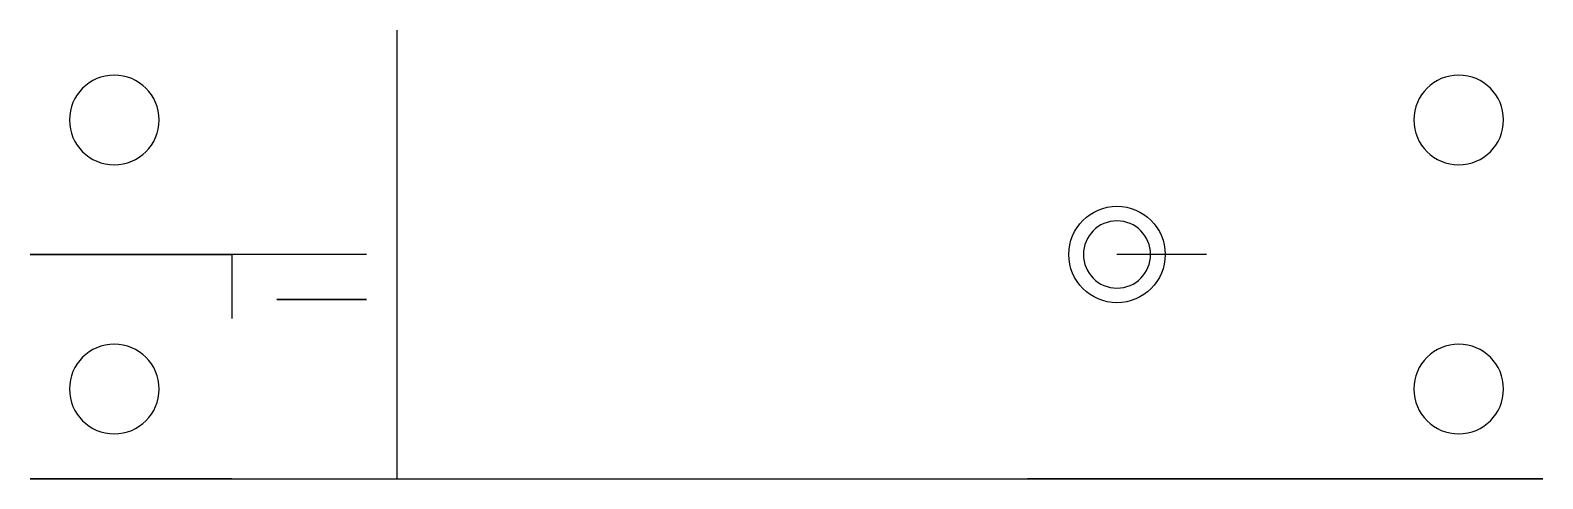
# Model space of a CAD drawing. Header units: millimetres. Extents: x 2103 to 2238, y 0 to 40.
import ezdxf

# ---------------------------------------------------------------- set-up
doc = ezdxf.new("R2010")
doc.units = ezdxf.units.MM

msp = doc.modelspace()

# ---------------------------------------------------------------- linework, layer by layer
at = {"extrusion": (0, 0, -1)}
for p, q in [((2135.3, 0, -0.39), (2135.3, 40, -0.39)), ((2207.54, 20, 7.61), (2199.54, 20, 7.61))]:
    msp.add_line(p, q, dxfattribs=at)
at = {"extrusion": (0, -1, 0)}
for p, q in [((2207.54, 0, -0.39), (2191.54, 0, -0.39)), ((2207.54, 0, 7.61), (2207.54, 0, -0.39))]:
    msp.add_line(p, q, dxfattribs=at)
at = {"extrusion": (-6.27193e-32, -1, 5.51685e-17)}
msp.add_line((2199.54, 0, 39.61), (2199.54, 0, 16.61), dxfattribs=at)
at = {"elevation": 7.61}
msp.add_lwpolyline([(2132.54, 20), (2102.54, 20), (2120.54, 20), (2120.54, 14.28)], dxfattribs=at)
at = {"extrusion": (0, -1, 0)}
for points in [[(2120.54, -0.39), (2102.54, -0.39), (2102.54, 7.61), (2132.54, 7.61), (2157.54, 39.61), (2207.54, 39.61), (2191.54, 39.61)], [(2102.54, -0.39), (2237.54, -0.39), (2237.54, 7.61), (2207.54, 7.61), (2207.54, 39.61)]]:
    msp.add_lwpolyline(points, dxfattribs=at)
at = {"extrusion": (0, 0, -1)}
for centre, radius in [((-2110.04, 32, 0.39), 4), ((-2230.04, 32, 0.39), 4), ((-2199.54, 20, -7.61), 3), ((-2110.04, 8, 0.39), 4), ((-2230.04, 8, 0.39), 4)]:
    msp.add_circle(centre, radius, dxfattribs=at)
msp.add_circle((2199.54, 20, 39.61), 4.3)
at = {"extrusion": (0, -1, 0)}
msp.add_circle((2128.54, 27.61, -16), 4, dxfattribs=at)

doc.saveas('drawing.dxf')
